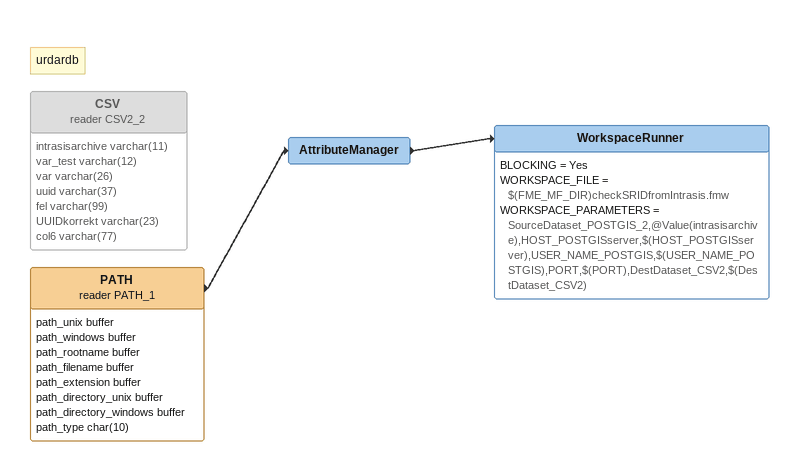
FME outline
Note: urdardb
CSV (reader CSV2_2) [off]
    attributes: intrasisarchive varchar(11), var_test varchar(12), var varchar(26), uuid varchar(37), fel varchar(99), UUIDkorrekt varchar(23), col6 varchar(77)
PATH (reader PATH_1)
    attributes: path_unix buffer, path_windows buffer, path_rootname buffer, path_filename buffer, path_extension buffer, path_directory_unix buffer, path_directory_windows buffer, path_type char(10)
    -> AttributeManager
AttributeManager
    -> WorkspaceRunner
WorkspaceRunner
    BLOCKING = Yes
    WORKSPACE_FILE = $(FME_MF_DIR)checkSRIDfromIntrasis.fmw
    WORKSPACE_PARAMETERS = SourceDataset_POSTGIS_2,@Value(intrasisarchive),HOST_POSTGISserver,$(HOST_POSTGISserver),USER_NAME_POSTGIS,$(USER_NAME_POSTGIS),PORT,$(PORT),DestDataset_CSV2,$(DestDataset_CSV2)
